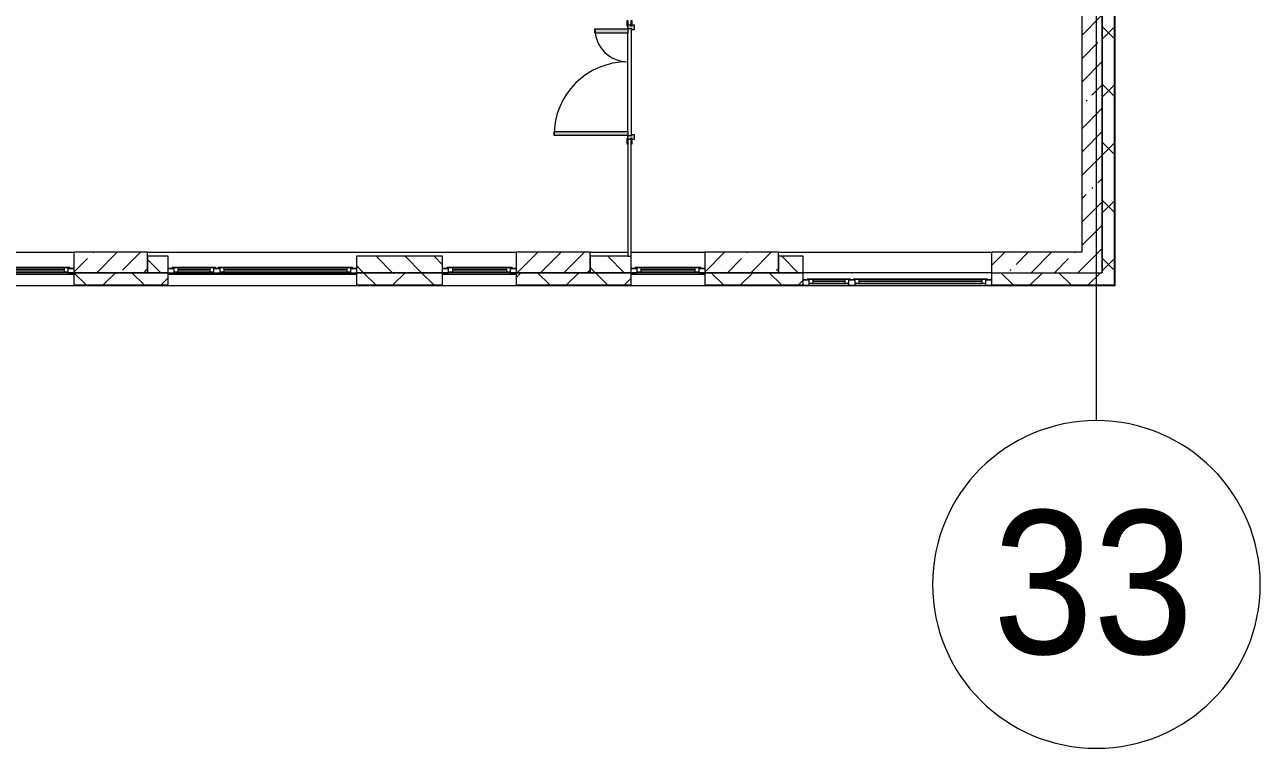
# Model space of a CAD drawing. Header units: millimetres. Extents: x 2623 to 216772, y -8553 to 29000.
# Drawn here: x 201692 to 216772, y -5906 to 2927 of the extents above; entities that cross this region are included whole.
import ezdxf

# ---------------------------------------------------------------- set-up
doc = ezdxf.new("R2010")
doc.units = ezdxf.units.MM
for name, color, linetype, lineweight, true_color in [('A-DOOR-3', 7, 'Continuous', 5, 0xaaaaaa), ('A-DOOR-4', 7, 'Continuous', 5, 0xe2e2e2), ('A-DOOR-FRAM-3', 7, 'Continuous', 5, 0xe2e2e2), ('A-DOOR-FRAM-4', 7, 'Continuous', 5, 0xaaaaaa)]:
    doc.layers.add(name, color=color, linetype=linetype, lineweight=lineweight, true_color=true_color)
for name, color, linetype, lineweight in [('A-GLAZ-1', 7, 'Continuous', 5), ('A-WALL', 7, 'Continuous', 9), ('A-WALL-3', 7, 'Continuous', 5), ('I-WALL-4', 7, 'Continuous', 5), ('S-COLS-1', 7, 'Continuous', 5), ('Оси', 7, 'Continuous', 9), ('Оси-1', 7, 'Continuous', 20)]:
    doc.layers.add(name, color=color, linetype=linetype, lineweight=lineweight)
doc.styles.add('Arial_1', font='arial.ttf', dxfattribs={"width": 0.9, "height": 1750})
pattern_1 = [(45, (89762.2, 0), (-353.5534, 353.5534), []), (135, (89762.2, 0), (-353.5534, -353.5534), [])]
pattern_2 = [(45, (89762.2, 0), (-285.1231, 285.1231), []), (45, (90047.3, 0), (-285.1231, 285.1231), [504.031, -100.806, 16.764, -84.042])]

# ---------------------------------------------------------------- blocks, each defined once
blk = doc.blocks.new('120_Окно_СКБ_2Ст_Фрамуга сверху - 120_Окно_СКБ_2Ст_2300х2500_h_ ДОО-19727959-3_1_2_птичка')
at = {"layer": 'A-GLAZ-1'}
for p, q in [((-1150, -127), (-1150, -57)), ((-1150, -57), (-1080, -57)), ((1150, -57), (-1150, -57)), ((-1080, -127), (-1150, -127)), ((-1150, -127), (-1100, -127)), ((-1080, -127), (-1100, -127)), ((-1100, -127), (-1100, -137)), ((-1100, -137), (540, -137)), ((540, -137), (-1100, -137)), ((-1080, -57), (-1080, -127)), ((-1080, -57), (1080, -57)), ((520, -87), (-1080, -87)), ((-1080, -87), (-1080, -127)), ((-1030, -137), (-1030, -87)), ((-1030, -107), (470, -107)), ((470, -117), (-1030, -117)), ((470, -137), (470, -87)), ((520, -127), (520, -57)), ((520, -57), (590, -57)), ((520, -127), (520, -87)), ((590, -127), (520, -127)), ((540, -127), (520, -127)), ((540, -127), (570, -127)), ((540, -127), (570, -127)), ((540, -137), (540, -127)), ((590, -127), (570, -127)), ((570, -127), (570, -137)), ((570, -137), (1100, -137)), ((1100, -137), (570, -137)), ((590, -57), (590, -127)), ((1080, -87), (590, -87)), ((590, -87), (590, -127)), ((640, -137), (640, -87)), ((640, -107), (1030, -107)), ((1030, -117), (640, -117)), ((1030, -137), (1030, -87)), ((1080, -127), (1080, -57)), ((1080, -57), (1150, -57)), ((1080, -127), (1080, -87)), ((1150, -127), (1080, -127)), ((1100, -127), (1080, -127)), ((1100, -127), (1150, -127)), ((1100, -137), (1100, -127)), ((1150, -57), (1150, -127))]:
    blk.add_line(p, q, dxfattribs=at)
blk = doc.blocks.new('120_Окно_СКБ_1Ст - 120_Окно_СКБ_1Ст 900х2500_h_ с форточкой-22876038-3_1_2_птичка')
at = {"layer": 'A-GLAZ-1'}
for p, q in [((-450, -127), (-450, -57)), ((-450, -57), (-380, -57)), ((450, -57), (-450, -57)), ((-380, -127), (-450, -127)), ((-450, -127), (-400, -127)), ((-380, -127), (-400, -127)), ((-400, -127), (-400, -137)), ((-400, -137), (400, -137)), ((400, -137), (-400, -137)), ((-380, -57), (-380, -127)), ((380, -87), (-380, -87)), ((-380, -87), (-380, -127)), ((-330, -137), (-330, -87)), ((-330, -107), (330, -107)), ((330, -117), (-330, -117)), ((330, -137), (330, -87)), ((380, -127), (380, -57)), ((380, -57), (450, -57)), ((380, -127), (380, -87)), ((450, -127), (380, -127)), ((400, -127), (380, -127)), ((400, -127), (450, -127)), ((400, -137), (400, -127)), ((450, -57), (450, -127))]:
    blk.add_line(p, q, dxfattribs=at)
blk = doc.blocks.new('120_Окно_СКБ_2Ст_Фрамуга сверху - 120_Окно_СКБ_2Ст_2300х2500_h_ ДОО-22877115-3_1_2_птичка')
at = {"layer": 'A-GLAZ-1'}
for p, q in [((-1150, 13), (-1150, 83)), ((-1150, 83), (-1080, 83)), ((1150, 83), (-1150, 83)), ((-1080, 13), (-1150, 13)), ((-1150, 13), (-1100, 13)), ((-1080, 13), (-1100, 13)), ((-1100, 13), (-1100, 3)), ((-1100, 3), (540, 3)), ((540, 3), (-1100, 3)), ((-1080, 83), (-1080, 13)), ((-1080, 83), (1080, 83)), ((520, 53), (-1080, 53)), ((-1080, 53), (-1080, 13)), ((-1030, 3), (-1030, 53)), ((-1030, 33), (470, 33)), ((470, 23), (-1030, 23)), ((470, 3), (470, 53)), ((520, 13), (520, 83)), ((520, 83), (590, 83)), ((520, 13), (520, 53)), ((590, 13), (520, 13)), ((540, 13), (520, 13)), ((540, 13), (570, 13)), ((540, 13), (570, 13)), ((540, 3), (540, 13)), ((590, 13), (570, 13)), ((570, 13), (570, 3)), ((570, 3), (1100, 3)), ((1100, 3), (570, 3)), ((590, 83), (590, 13)), ((1080, 53), (590, 53)), ((590, 53), (590, 13)), ((640, 3), (640, 53)), ((640, 33), (1030, 33)), ((1030, 23), (640, 23)), ((1030, 3), (1030, 53)), ((1080, 13), (1080, 83)), ((1080, 83), (1150, 83)), ((1080, 13), (1080, 53)), ((1150, 13), (1080, 13)), ((1100, 13), (1080, 13)), ((1100, 13), (1150, 13)), ((1100, 3), (1100, 13)), ((1150, 83), (1150, 13))]:
    blk.add_line(p, q, dxfattribs=at)
blk = doc.blocks.new('110_Дверь_СКБ_2Ст - Д-5_п__в составе перегородки _не входит в спец__-32680317-3_1_2_птичка')
at = {"layer": 'A-DOOR-4'}
h = blk.add_hatch(color=256, dxfattribs=at)
h.paths.add_polyline_path([(712, -20), (712, 60), (652, 60), (652, 30), (662, 30), (662, -20)])
h.paths.add_polyline_path([(-628, 60), (-688, 60), (-688, -20), (-638, -20), (-638, 30), (-628, 30)])
for points in [[(-588, -420), (-588, -20), (-638, -20), (-638, -420)], [(662, -920), (662, -20), (612, -20), (612, -920)]]:
    blk.add_hatch(color=256, dxfattribs=at).paths.add_polyline_path(points)
at = {"layer": 'A-DOOR-FRAM-3'}
for points in [[(-673, 28), (-743, 28), (-743, 20), (-673, 20)], [(767, 28), (697, 28), (697, 20), (767, 20)], [(-673, -20), (-743, -20), (-743, -28), (-673, -28)], [(767, -20), (697, -20), (697, -28), (767, -28)]]:
    blk.add_hatch(color=256, dxfattribs=at).paths.add_polyline_path(points)
at = {"layer": 'A-DOOR-3'}
for p, q in [((-638, -20), (-588, -20)), ((-638, -420), (-638, -20)), ((-588, -20), (-588, -420)), ((612, -20), (662, -20)), ((612, -920), (612, -20)), ((662, -20), (662, -920)), ((-588, -420), (-638, -420)), ((662, -920), (612, -920))]:
    blk.add_line(p, q, dxfattribs=at)
for centre, radius, start, end in [((-638, -20), 400, 270, 0), ((662, -20), 900, 180, 270)]:
    blk.add_arc(centre, radius, start, end, dxfattribs=at)
at = {"layer": 'A-DOOR-FRAM-4'}
for p, q in [((-743, 28), (-673, 28)), ((-743, 20), (-743, 28)), ((-673, 20), (-743, 20)), ((-688, 60), (-628, 60)), ((-688, -20), (-688, 60)), ((-688, 20), (-673, 20)), ((-688, 19), (-688, 20)), ((-673, 19), (-688, 19)), ((-673, 28), (-673, 20)), ((-673, 20), (-673, 19)), ((-638, 30), (-638, -20)), ((-628, 30), (-638, 30)), ((-628, 60), (-628, 30)), ((652, 60), (712, 60)), ((652, 30), (652, 60)), ((662, 30), (652, 30)), ((662, -20), (662, 30)), ((697, 20), (697, 28)), ((697, 28), (767, 28)), ((697, 19), (697, 20)), ((697, 20), (712, 20)), ((767, 20), (697, 20)), ((712, 19), (697, 19)), ((712, 60), (712, -20)), ((712, 20), (712, 19)), ((767, 28), (767, 20)), ((-743, -20), (-673, -20)), ((-743, -28), (-743, -20)), ((-673, -28), (-743, -28)), ((-638, -20), (-688, -20)), ((-673, -20), (-673, -28)), ((712, -20), (662, -20)), ((697, -28), (697, -20)), ((697, -20), (767, -20)), ((767, -28), (697, -28)), ((767, -20), (767, -28))]:
    blk.add_line(p, q, dxfattribs=at)
blk = doc.blocks.new('Ось сетки - D8-29747960-3_1_2_птичка')
at = {"layer": 'Оси-1'}
for start, end in [(360, 180), (180, 360)]:
    blk.add_arc((0, 0), 4, start, end, dxfattribs=at)

msp = doc.modelspace()

# ---------------------------------------------------------------- hatches: boundary and pattern name
at = {"layer": 'A-WALL-3'}
h = msp.add_hatch(dxfattribs=at)
h.set_pattern_fill('FP_105', color=256, style=0, pattern_type=2)
h.set_pattern_definition(pattern_1)
h.paths.add_polyline_path([(214842.2, -250), (214992.2, -250), (214992.2, 7700), (214842.2, 7700), (214842.2, -100)])
h.paths.add_polyline_path([(214992.2, 8900), (214992.2, 10820), (214842.2, 10820), (214842.2, 8900)])
h.paths.add_polyline_path([(214992.2, 13120), (214992.2, 21400), (214842.2, 21400), (214842.2, 13120)])
h = msp.add_hatch(dxfattribs=at)
h.set_pattern_fill('FP_103', color=256, style=0, pattern_type=2)
h.set_pattern_definition([(135, (89762.2, 0), (-176.7767, -176.7767), [])])
h.paths.add_polyline_path([(210892.2, -100), (211192.2, -100), (211192.2, 100), (210892.2, 100)])
h.paths.add_polyline_path([(201392.2, -100), (201392.2, 100), (200492.2, 100), (200492.2, -100), (200698.9, -100)])
h.paths.add_polyline_path([(198834.5, -100), (199592.2, -100), (199592.2, 100), (198692.2, 100), (198692.2, -100)])
h.paths.add_polyline_path([(209092.2, -100), (209088.8, 100), (208592.2, 100), (208592.2, -100), (209088.8, -100)])
h.paths.add_polyline_path([(203192.2, -100), (203442.2, -100), (203442.2, 100), (203192.2, 100)])
h.paths.add_polyline_path([(205742.2, -100), (206792.2, -100), (206792.2, 100), (205742.2, 100)])
h.paths.add_polyline_path([(192392.2, -100), (192642.2, -100), (192642.2, 100), (192392.2, 100)])
h.paths.add_polyline_path([(194942.2, -100), (195992.2, -100), (195992.2, 100), (194942.2, 100)])
h.paths.add_polyline_path([(191492.2, -100), (191492.2, 100), (190592.2, 100), (190592.2, -100), (191376.9, -100)])
h.paths.add_polyline_path([(184292.2, -100), (184542.2, -100), (184542.2, 100), (184292.2, 100), (184292.2, 56.5)])
h.paths.add_polyline_path([(186842.2, -100), (187892.2, -100), (187892.2, 100), (186842.2, 100)])
h.paths.add_polyline_path([(181692.2, -100), (182492.2, -100), (182492.2, 100), (181692.2, 100)])
h = msp.add_hatch(dxfattribs=at)
h.set_pattern_fill('FP_105', color=256, style=0, pattern_type=2)
h.set_pattern_definition(pattern_1)
h.paths.add_polyline_path([(213749.8, -250), (214842.2, -250), (214842.2, -100), (213492.2, -100), (213492.2, -250)])
h.paths.add_polyline_path([(210021, -250), (211192.2, -250), (211192.2, -100), (209992.2, -100), (209992.2, -250)])
h.paths.add_polyline_path([(199592.2, -250), (199592.2, -100), (198692.2, -100), (198692.2, -250), (198834.5, -250)])
h.paths.add_polyline_path([(197792.2, -250), (197792.2, -100), (196892.2, -100), (196892.2, -250), (196970.1, -250)])
h.paths.add_polyline_path([(200492.2, -250), (201392.2, -250), (201392.2, -100), (200492.2, -100)])
h.paths.add_polyline_path([(209092.2, -250), (209088.8, -100), (207692.2, -100), (207692.2, -250), (209088.8, -250)])
h.paths.add_polyline_path([(202292.2, -250), (203442.2, -250), (203442.2, -100), (202292.2, -100)])
h.paths.add_polyline_path([(205742.2, -250), (206792.2, -250), (206792.2, -100), (205742.2, -100)])
h.paths.add_polyline_path([(189692.2, -250), (189692.2, -100), (188792.2, -100), (188792.2, -250), (189512.5, -250)])
h.paths.add_polyline_path([(195105.7, -250), (195992.2, -250), (195992.2, -100), (194942.2, -100), (194942.2, -250)])
h.paths.add_polyline_path([(184292.2, -250), (184542.2, -250), (184542.2, -100), (183392.2, -100), (183392.2, -250), (183919.2, -250)])
h.paths.add_polyline_path([(190592.2, -250), (192642.2, -250), (192642.2, -100), (190592.2, -100)])
h.paths.add_polyline_path([(187892.2, -250), (187892.2, -100), (186842.2, -100), (186842.2, -250), (187648.1, -250)])
h.paths.add_polyline_path([(182054.8, -250), (182492.2, -250), (182492.2, -100), (181692.2, -100), (181692.2, -250)])
h.paths.add_polyline_path([(180792.2, -250), (180792.2, -100), (178972.2, -100), (178972.2, -250), (180656.5, -250)])
at = {"layer": 'I-WALL-4'}
h = msp.add_hatch(dxfattribs=at)
h.set_pattern_fill('FP_101', color=256, style=0, pattern_type=2)
h.set_pattern_definition(pattern_2)
h.paths.add_polyline_path([(214842.2, -100), (214842.2, 7700), (214592.2, 7700), (214592.2, -100)])
h = msp.add_hatch(dxfattribs=at)
h.set_pattern_fill('FP_101', color=256, style=0, pattern_type=2)
h.set_pattern_definition(pattern_2)
h.paths.add_polyline_path([(214592.2, -100), (214592.2, 150), (213492.2, 150), (213492.2, -100), (213749.8, -100)])
at = {"layer": 'S-COLS-1'}
h = msp.add_hatch(dxfattribs=at)
h.set_pattern_fill('FP_101', color=256, style=0, pattern_type=2)
h.set_pattern_definition(pattern_2)
h.paths.add_polyline_path([(203192.2, -100), (203192.2, 150), (202292.2, 150), (202292.2, -100), (202563.3, -100)])
h = msp.add_hatch(dxfattribs=at)
h.set_pattern_fill('FP_101', color=256, style=0, pattern_type=2)
h.set_pattern_definition(pattern_2)
h.paths.add_polyline_path([(208592.2, -100), (208592.2, 150), (207692.2, 150), (207692.2, -100), (208156.6, -100)])
h = msp.add_hatch(dxfattribs=at)
h.set_pattern_fill('FP_101', color=256, style=0, pattern_type=2)
h.set_pattern_definition(pattern_2)
h.paths.add_polyline_path([(210892.2, -100), (210892.2, 150), (209992.2, 150), (209992.2, -100), (210021, -100)])

# ---------------------------------------------------------------- linework, layer by layer
at = {"layer": 'A-WALL'}
for p, q in [((214992.2, -250), (214992.2, 7700)), ((214995.2, -253), (214995.2, 7700)), ((209052.2, 100), (209092.2, 100)), ((203192.2, -100), (203442.2, -100)), ((203442.2, -100), (203192.2, -100)), ((205742.2, -100), (206792.2, -100)), ((206792.2, -100), (205742.2, -100)), ((208592.2, -100), (209092.2, -100)), ((209092.2, -100), (208592.2, -100)), ((210892.2, -100), (211192.2, -100)), ((211192.2, -100), (210892.2, -100)), ((202292.2, -250), (203442.2, -250)), ((202292.2, -253), (203442.2, -253)), ((205742.2, -250), (206792.2, -250)), ((205742.2, -253), (206792.2, -253)), ((207692.2, -250), (209092.2, -250)), ((207692.2, -253), (209092.2, -253)), ((209992.2, -250), (211192.2, -250)), ((209992.2, -253), (211192.2, -253)), ((213492.2, -250), (214992.2, -250)), ((213492.2, -253), (214995.2, -253))]:
    msp.add_line(p, q, dxfattribs=at)
at = {"layer": 'A-WALL-3'}
for p, q in [((214842.2, 8900), (214842.2, -100)), ((215000.2, -258), (215000.2, 7700)), ((203442.2, 100), (203192.2, 100)), ((203192.2, 100), (203192.2, -100)), ((203442.2, -258), (203442.2, 100)), ((206792.2, 100), (205742.2, 100)), ((205742.2, 100), (205742.2, -258)), ((206792.2, -258), (206792.2, 100)), ((209052.2, 100), (208592.2, 100)), ((208592.2, 100), (208592.2, -100)), ((209092.2, -258), (209092.2, 100)), ((211192.2, 100), (210892.2, 100)), ((210892.2, 100), (210892.2, -100)), ((211192.2, -258), (211192.2, 100)), ((203192.2, -100), (202292.2, -100)), ((202292.2, -100), (202292.2, -258)), ((203442.2, -100), (205742.2, -100)), ((208592.2, -100), (207692.2, -100)), ((207692.2, -100), (207692.2, -258)), ((210892.2, -100), (209992.2, -100)), ((209992.2, -100), (209992.2, -258)), ((213492.2, -100), (213492.2, -258)), ((213492.2, -100), (214842.2, -100)), ((199592.2, -258), (215000.2, -258))]:
    msp.add_line(p, q, dxfattribs=at)
at = {"layer": 'I-WALL-4'}
for p, q in [((214592.2, 10000), (214592.2, 150)), ((214842.2, -100), (214842.2, 7700)), ((209092.2, 2875), (209092.2, 1575)), ((209052.2, 1625), (209052.2, 2825)), ((209052.2, 1470), (209052.2, 100)), ((209092.2, 100), (209092.2, 1470)), ((199512.2, 150), (202292.2, 150)), ((203192.2, 150), (207692.2, 150)), ((208592.2, 150), (209052.2, 150)), ((209092.2, 150), (209992.2, 150)), ((210892.2, 150), (213492.2, 150)), ((214592.2, 150), (213492.2, 150)), ((213492.2, 150), (213492.2, -100)), ((202292.2, -100), (201392.2, -100)), ((207692.2, -100), (206792.2, -100)), ((209992.2, -100), (209092.2, -100)), ((213492.2, -100), (211192.2, -100)), ((213492.2, -100), (214842.2, -100))]:
    msp.add_line(p, q, dxfattribs=at)
at = {"layer": 'S-COLS-1'}
for p, q in [((203192.2, 150), (202292.2, 150)), ((202292.2, 150), (202292.2, -100)), ((203192.2, 100), (203192.2, 150)), ((203192.2, -100), (203192.2, 100)), ((208592.2, 150), (207692.2, 150)), ((207692.2, 150), (207692.2, -100)), ((208592.2, 100), (208592.2, 150)), ((208592.2, -100), (208592.2, 100)), ((210892.2, 150), (209992.2, 150)), ((209992.2, 150), (209992.2, -100)), ((210892.2, 100), (210892.2, 150)), ((210892.2, -100), (210892.2, 100)), ((202292.2, -100), (203192.2, -100)), ((207692.2, -100), (208592.2, -100)), ((209992.2, -100), (210892.2, -100))]:
    msp.add_line(p, q, dxfattribs=at)
at = {"layer": 'Оси'}
msp.add_line((214772.2, -1906.3), (214772.2, 9979), dxfattribs=at)

# ---------------------------------------------------------------- block references
at = {"layer": 'A-DOOR-3', "rotation": 270}
msp.add_blockref('110_Дверь_СКБ_2Ст - Д-5_п__в составе перегородки _не входит в спец__-32680317-3_1_2_птичка', (209072.2, 2237.5), dxfattribs=at)
at = {"layer": 'A-GLAZ-1', "rotation": 180}
for name, p in [('120_Окно_СКБ_1Ст - 120_Окно_СКБ_1Ст 900х2500_h_ с форточкой-22876038-3_1_2_птичка', (201842.2, -175)), ('120_Окно_СКБ_2Ст_Фрамуга сверху - 120_Окно_СКБ_2Ст_2300х2500_h_ ДОО-19727959-3_1_2_птичка', (204592.2, -175)), ('120_Окно_СКБ_1Ст - 120_Окно_СКБ_1Ст 900х2500_h_ с форточкой-22876038-3_1_2_птичка', (207242.2, -175)), ('120_Окно_СКБ_1Ст - 120_Окно_СКБ_1Ст 900х2500_h_ с форточкой-22876038-3_1_2_птичка', (209542.2, -175)), ('120_Окно_СКБ_2Ст_Фрамуга сверху - 120_Окно_СКБ_2Ст_2300х2500_h_ ДОО-22877115-3_1_2_птичка', (212342.2, -175))]:
    msp.add_blockref(name, p, dxfattribs=at)
at = {"layer": 'Оси-1', "xscale": 499.9999999999995, "yscale": 499.9999999999995, "zscale": 499.9999999999995}
msp.add_blockref('Ось сетки - D8-29747960-3_1_2_птичка', (214772.2, -3906.3), dxfattribs=at)

# ---------------------------------------------------------------- texts
at = {"layer": 'Оси', "insert": (213509.1, -3003), "char_height": 1750, "width": 3030.379, "attachment_point": 1, "style": 'Arial_1'}
msp.add_mtext('33', dxfattribs=at)

doc.saveas('drawing.dxf')
